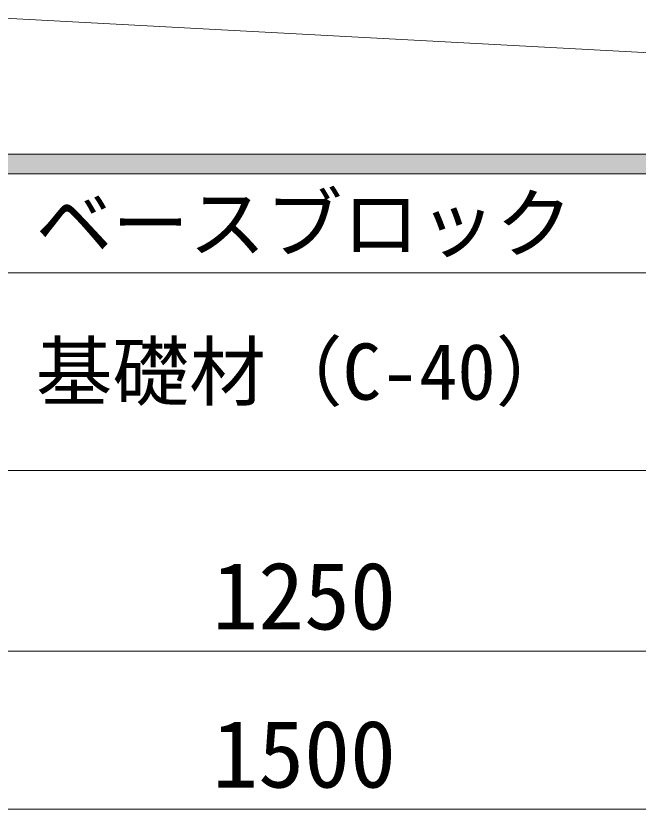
# Model space of a CAD drawing. Units: millimetres at full size, sheet at 1:40; details may follow other scales. Extents: x 221193 to 264773, y 874627 to 883926.
# Drawn here: x 236251 to 236881, y 877692 to 878495 of the extents above; entities that cross this region are included whole.
import ezdxf
from ezdxf.enums import TextEntityAlignment as Align

# ---------------------------------------------------------------- set-up
doc = ezdxf.new("R2010")
doc.units = ezdxf.units.MM
doc.header["$LTSCALE"] = 40
doc.layers.add('(0-0)', color=7, linetype='Continuous')
doc.layers.add('ハッチング_モルタル', color=30, linetype='Continuous')
for name, color, linetype, lineweight in [('0_2', 7, 'Continuous', 15), ('寸法線', 7, 'Continuous', 13), ('本体', 2, 'Continuous', 20)]:
    doc.layers.add(name, color=color, linetype=linetype, lineweight=lineweight)
doc.styles.add('ＭＳ ゴシック', font='')
doc.styles.get('ＭＳ ゴシック').set_extended_font_data('MS Gothic')

msp = doc.modelspace()

# ---------------------------------------------------------------- hatches: boundary and pattern name
at = {"layer": 'ハッチング_モルタル'}
msp.add_hatch(color=256, dxfattribs=at).paths.add_polyline_path([(237167.83, 878355.28), (237017.83, 878355.28), (235917.83, 878355.28), (235917.83, 878335.28), (237167.83, 878335.28)])

# ---------------------------------------------------------------- linework, layer by layer
at = {"layer": '0_2'}
for p, q in [((235917.83, 878355.28), (237167.83, 878355.28)), ((235792.83, 878335.28), (237292.83, 878335.28)), ((235792.83, 878235.28), (237292.83, 878235.28)), ((237292.83, 878035.28), (235792.83, 878035.28))]:
    msp.add_line(p, q, dxfattribs=at)
at = {"layer": '寸法線'}
for p, q in [((235917.83, 877852.44), (237167.83, 877852.44)), ((235792.83, 877692.45), (237292.83, 877692.45))]:
    msp.add_line(p, q, dxfattribs=at)
at = {"layer": '本体'}
for p, q in [((236197.83, 878495.28), (237167.83, 878443.28)), ((237167.83, 878355.28), (235917.83, 878355.28))]:
    msp.add_line(p, q, dxfattribs=at)

# ---------------------------------------------------------------- texts
at = {"layer": '(0-0)', "style": 'ＭＳ ゴシック'}
for s, p in [('ベースブロック', (236542.83, 878285.28)), ('基礎材（C-40）', (236542.83, 878135.28))]:
    msp.add_text(s, height=56.96, dxfattribs=at).set_placement(p, align=Align.MIDDLE_CENTER)
at = {"layer": '寸法線', "style": 'ＭＳ ゴシック'}
for s, p in [('1250', (236542.83, 877908.44)), ('1500', (236542.83, 877748.45))]:
    msp.add_text(s, height=68.36, dxfattribs=at).set_placement(p, align=Align.MIDDLE_CENTER)

doc.saveas('drawing.dxf')
